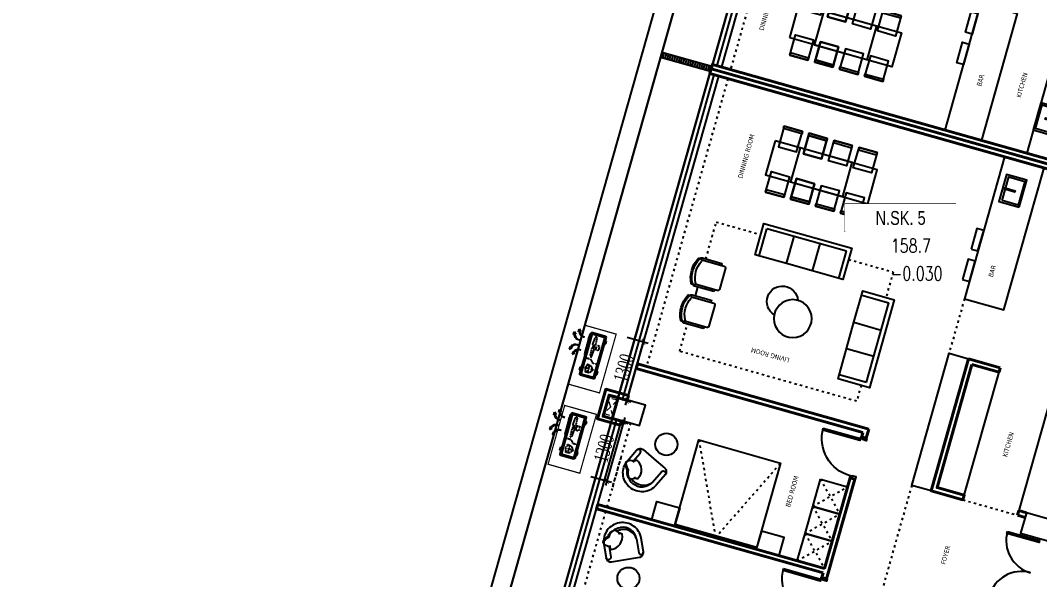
# Model space of a CAD drawing. Header units: millimetres. Extents: x -361654186 to 361255443, y -278569811 to 278836587.
# Drawn here: x -41445 to -19822, y 174174 to 186046 of the extents above; entities that cross this region are included whole.
import ezdxf
from ezdxf.enums import TextEntityAlignment as Align
from ezdxf.xclip import XClip

# ---------------------------------------------------------------- set-up
doc = ezdxf.new("R2010")
doc.units = ezdxf.units.MM
doc.header["$MEASUREMENT"] = 0
doc.header["$XCLIPFRAME"] = 0
doc.set_wipeout_variables(frame=1)
doc.linetypes.add('ACAD_ISO03W100', pattern=[30, 12, -18])
doc.linetypes.add('HIDDEN', pattern=[0.375, 0.25, -0.125])
for name, color, linetype in [('1VinaPVC-Text', 9, 'Continuous'), ('220403_HDN_Penthouse Plan$0$220207_HDN_HBA_PH_PM$0$FURN', 8, 'Continuous'), ('220403_HDN_Penthouse Plan$0$FURN', 8, 'Continuous'), ('A-_FURN----_E-_N', 251, 'Continuous'), ('AC-EAD', 6, 'Continuous'), ('CCU_ De xuat MEP _ E', 2, 'Continuous'), ('IDEA - dim', 251, 'Continuous'), ('KT-Net manh', 139, 'Continuous'), ('KT-Thay', 7, 'Continuous'), ('VCC-AC-unit AC', 1, 'Continuous'), ('Xref_NT1+NT2_MBDV Cot vach_220729$0$ccu12-Thay', 7, 'Continuous')]:
    doc.layers.add(name, color=color, linetype=linetype)
doc.layers.add('DO DIEN TICH SAN', color=40, linetype='Continuous', plot=False)
for name, color, linetype, lineweight in [('KT-Chuviet', 255, 'Continuous', 15), ('KT-lomo nuoc', 3, 'HIDDEN', 5), ('KT-Net cat', 1, 'Continuous', 40), ('KT-Net thay', 7, 'Continuous', 15), ('KT-Net truc', 18, 'Continuous', 15)]:
    doc.layers.add(name, color=color, linetype=linetype, lineweight=lineweight)
doc.styles.add('font unicode ccu', font='arial.ttf')
doc.styles.add('ROMANS', font='ROMANS.SHX')
doc.styles.add('Tahoma', font='tahoma.ttf')
doc.styles.add('vntimeh.shx', font='vntimeh.shx', dxfattribs={"width": 0.65})
doc.dimstyles.new('1-150-HVAC DIM', dxfattribs={"dimscale": 100, "dimtxt": 3, "dimasz": 1, "dimexe": 1, "dimexo": 0, "dimgap": 1, "dimtad": 1, "dimdec": 0, "dimrnd": 10, "dimzin": 0, "dimdsep": 46, "dimtxsty": 'vntimeh.shx', "dimblk": 'ARCHTICK', "dimcen": 0.2, "dimdle": 1, "dimclrd": 7, "dimclre": 7, "dimclrt": 150, "dimadec": 0, "dimazin": 0, "dimtm": 1e-09, "dimtfac": 1, "dimtdec": 0, "dimtix": 1, "dimtmove": 0, "dimatfit": 3, "dimfxl": 3.6, "dimfxlon": 1, "dimtzin": 0, "dimarcsym": 0})

# ---------------------------------------------------------------- blocks, each defined once
blk = doc.blocks.new('OU DHCB')
at = {"ltscale": 10}
for p, q in [((-145596.7359835756, -72628.19858895507), (-145596.7359835755, -73528.19858895507)), ((-145296.7359835756, -72608.19858895507), (-145576.7359835756, -72608.19858895507)), ((-145324.4190639546, -72636.08931015906), (-145548.159058152, -72636.08931015906)), ((-145276.7359835755, -73528.19858895507), (-145276.7359835756, -72628.19858895507)), ((-145251.7359835756, -72666.54320485782), (-145276.7359835756, -72633.91402237766)), ((-145568.159058152, -72656.08931015906), (-145568.1590581519, -73502.79584965573)), ((-145301.9190639545, -73502.79584965573), (-145301.9190639546, -72656.08931015906)), ((-145251.7359835756, -72666.54320485782), (-145251.7359835755, -73091.63776905168)), ((-145251.7359835755, -73091.63776905168), (-145276.7359835756, -73117.74108818787)), ((-145576.7359835755, -73548.19858895507), (-145296.7359835755, -73548.19858895507)), ((-145548.1590581519, -73522.79584965573), (-145324.4190639545, -73522.79584965573))]:
    blk.add_line(p, q, dxfattribs=at)
for p, q in [((-145600.3090889574, -72742.46089483847), (-145627.2724797422, -72742.46089483894)), ((-145596.7359835737, -72704.6985221715), (-145626.5373331342, -72710.6859819922)), ((-145596.7359835737, -72710.68598199266), (-145626.5373331342, -72710.6859819922)), ((-145626.5373331342, -72710.6859819922), (-145626.537333134, -72774.23580768521)), ((-145596.7359835744, -72774.23580768568), (-145626.5373331339, -72774.23580768521)), ((-145596.7359835746, -72780.22326750544), (-145626.5373331342, -72774.23580768521)), ((-145613.7907843499, -72729.27302923848), (-145613.7907843499, -72756.23642001537)), ((-145251.7359835756, -72709.72133146526), (-145246.9346340166, -72710.68598199266)), ((-145251.7359835756, -72710.68598199272), (-145246.9346340166, -72710.68598199266)), ((-145251.7359835756, -72742.46089483929), (-145246.1994874087, -72742.46089483934)), ((-145251.7359835756, -72774.23580768573), (-145246.934634017, -72774.23580768568)), ((-145251.7359835756, -72775.20045821296), (-145246.9346340166, -72774.23580768568)), ((-145246.9346340166, -72710.68598199266), (-145246.9346340169, -72774.23580768568)), ((-145600.3090889574, -73413.93628307173), (-145627.2724797422, -73413.93628307126)), ((-145596.7359835746, -73376.17391040476), (-145626.5373331342, -73382.16137022499)), ((-145596.7359835744, -73382.16137022452), (-145626.5373331339, -73382.16137022499)), ((-145626.5373331342, -73445.711195918), (-145626.537333134, -73382.16137022499)), ((-145596.7359835737, -73445.71119591754), (-145626.5373331342, -73445.711195918)), ((-145596.7359835737, -73451.6986557387), (-145626.5373331342, -73445.711195918)), ((-145613.7907843499, -73427.12414867172), (-145613.7907843499, -73400.16075789483)), ((-145276.7359835763, -73376.1739104043), (-145246.9346340166, -73382.16137022452)), ((-145276.7359835764, -73382.16137022406), (-145246.934634017, -73382.16137022452)), ((-145276.7359835771, -73445.71119591707), (-145246.9346340166, -73445.71119591754)), ((-145276.7359835771, -73451.69865573823), (-145246.9346340166, -73445.71119591754)), ((-145273.1628781935, -73413.93628307126), (-145246.1994874087, -73413.9362830708)), ((-145259.6811828009, -73427.12414867125), (-145259.6811828009, -73400.16075789437)), ((-145246.9346340166, -73445.71119591754), (-145246.9346340169, -73382.16137022452))]:
    blk.add_line(p, q)
at = {"linetype": 'HIDDEN', "ltscale": 1.5}
for p, q in [((-145413.9539361256, -72690.93626985545), (-145425.2743603915, -72850.3464246098)), ((-145391.7116543167, -72679.24295534656), (-145400.5201600925, -72679.24295534656)), ((-145366.9574540176, -72850.3464246098), (-145378.2778782834, -72690.93626985545)), ((-145413.9539361256, -73100.72940071652), (-145425.2743603915, -72941.3192459621)), ((-145411.8405843586, -72927.5993492777), (-145402.8542549818, -72927.5993492777)), ((-145402.8542549818, -72927.5993492777), (-145402.8542549818, -72902.06651731845)), ((-145402.8542549818, -72902.06651731845), (-145389.3775594272, -72902.06651731845)), ((-145389.3775594272, -72927.5993492777), (-145389.3775594272, -72902.06651731845)), ((-145389.3775594272, -72927.5993492777), (-145380.3912300507, -72927.5993492777)), ((-145366.9574540176, -72941.3192459621), (-145378.2778782834, -73100.72940071652)), ((-145424.3244128572, -73457.61947981999), (-145424.3244128572, -73284.34750655977)), ((-145372.1718516731, -73297.9798048001), (-145387.1776447338, -73289.31620613698)), ((-145384.0065475349, -73301.15090199895), (-145375.342948872, -73286.14510893813)), ((-145504.9601435018, -73370.98349318982), (-145522.2873408278, -73370.98349318982)), ((-145513.6237421648, -73362.31989452682), (-145513.6237421648, -73379.64709185276)), ((-145510.9603994874, -73370.98349318982), (-145337.6884262272, -73370.98349318982)), ((-145387.1776447338, -73452.6507802426), (-145372.1718516731, -73443.98718157967)), ((-145384.0065475349, -73440.81608438081), (-145375.342948872, -73455.82187744146))]:
    blk.add_line(p, q, dxfattribs=at)
for points in [[(-145514.0369933077, -72845.00641289927), (-145514.0369933077, -72946.6592576727), (-145460.1302110892, -72946.6592576727), (-145460.1302110892, -72845.00641289927)], [(-145438.3748983174, -72892.94521453363), (-145378.3072809206, -72892.94521453363), (-145378.3072809206, -72898.7209469756), (-145438.3748983174, -72898.7209469756)]]:
    blk.add_lwpolyline(points, close=True, dxfattribs=at)
for points in [[(-145411.8405843586, -72864.06632129426), (-145402.8542549818, -72864.06632129426), (-145402.8542549818, -72889.59915325334), (-145389.3775594272, -72889.59915325334), (-145389.3775594272, -72864.06632129426), (-145380.3912300507, -72864.06632129426)], [(-145460.1302110892, -72902.18613808436), (-145439.9151677571, -72902.18613808436), (-145439.9151677571, -72889.4795324876), (-145460.1302110892, -72889.4795324876)], [(-145568.1590581519, -73235.6644869287), (-145477.5859351165, -73235.6644869287), (-145421.9678457306, -73168.28098990311), (-145301.9190639544, -73168.28098990311)]]:
    blk.add_lwpolyline(points, dxfattribs=at)
for points in [[(-145400.506466276, -73299.01593738), (-145385.0322228624, -73286.8395249426, -0.6770329614269011), (-145371.0996937773, -73294.88347436048), (-145373.9076545681, -73314.37276847954)], [(-145498.5591177275, -73386.34032428954), (-145516.8413219319, -73379.02744260765, -0.6770329614269011), (-145516.8413219319, -73362.93954377211), (-145498.5591177275, -73355.62666209022)], [(-145373.9076545681, -73427.59421790004), (-145371.0996937773, -73447.08351201928, -0.6770329614269011), (-145385.0322228624, -73455.12746143699), (-145400.506466276, -73442.95104899965)]]:
    blk.add_lwpolyline(points, format="xyb", dxfattribs=at)
for centre in [(-145613.7907843498, -72742.46089483894), (-145613.7907843498, -73413.93628307126), (-145259.6811828011, -73413.9362830708)]:
    blk.add_circle(centre, 6.399999998510705)
blk.add_circle((-145424.3244128572, -73370.98349318982), 75.80648830138873, dxfattribs=at)
at = {"ltscale": 10}
for centre, radius, start, end in [((-145576.7359835756, -72628.19858895507), 20, 90, 180), ((-145548.159058152, -72656.08931015906), 20, 90, 180), ((-145324.0708671735, -72658.3538387804), 22.2672511938213, 5.836940991571704, 90.89598033136627), ((-145296.7359835756, -72628.19858895507), 20, 0, 90), ((-145548.1590581519, -73502.79584965573), 20, 180, 270), ((-145324.0708671734, -73500.53132103439), 22.26725119372981, 269.1040196686337, 354.1630590084283), ((-145576.7359835755, -73528.19858895507), 20, 180, 270), ((-145296.7359835755, -73528.19858895507), 20, 270, 0)]:
    blk.add_arc(centre, radius, start, end, dxfattribs=at)
at = {"linetype": 'HIDDEN', "ltscale": 1.5, "extrusion": (-3.705961975267651e-18, -2.302887044638033e-31, -1)}
for centre, major_axis, ratio, start_param, end_param in [((-145411.8405843586, -72851.35971569768), (13.47669555469076, -1.05462899242754e-09), 0.9428576571446344, 1.570796326721111, 3.221422639214027), ((-145400.5201600925, -72691.94956094332), (13.47669555471336, 1.34378840757246e-09), 0.9428576571430538, 3.22142263940278, 4.712388980478704), ((-145391.7116543167, -72691.94956094332), (13.47669555471336, -1.34381379242754e-09), 0.942857657143054, 4.712388980290674, 6.203355321366594), ((-145380.3912300507, -72940.3059548744), (13.47669555469076, -1.05462899242754e-09), 0.9428576571446344, 4.712388980310906, 6.363015292803822), ((-145400.5201600925, -73099.71610962864), (13.47669555471336, -1.34381379242754e-09), 0.942857657143054, 1.57079632670088, 3.061762667776801), ((-145391.7116543167, -73099.71610962864), (13.47669555471336, 1.34378840757246e-09), 0.9428576571430538, 0.0798299858129885, 1.57079632688891)]:
    blk.add_ellipse(centre, major_axis=major_axis, ratio=ratio, start_param=start_param, end_param=end_param, dxfattribs=at)
at = {"linetype": 'HIDDEN', "ltscale": 1.5, "extrusion": (-3.705961975267651e-18, -2.30288704463893e-31, -1)}
for centre, start_param, end_param in [((-145380.3912300507, -72851.35971569768), -0.0798299856242348, 1.570796326868679), ((-145411.8405843586, -72940.3059548744), 3.061762667965558, 4.712388980458472)]:
    blk.add_ellipse(centre, major_axis=(13.47669555469076, 1.05462300757246e-09), ratio=0.9428576571446344, start_param=start_param, end_param=end_param, dxfattribs=at)
blk = doc.blocks.new('ki hieu qt')
at = {"layer": 'AC-EAD', "color": 7}
for points in [[(-276796163327.464, 549769551681.0894), (-276796163446.0606, 549769551567.1503)], [(-276796163396.6809, 549769551574.9169), (-276796163446.0606, 549769551567.1503)], [(-276796163338.9174, 549769551517.0281), (-276796163364.6031, 549769551559.9108)], [(-276796163338.9174, 549769551517.0281), (-276796163327.464, 549769551681.0894)], [(-276796163110.5587, 549769551464.184), (-276796163229.1553, 549769551350.2449)], [(-276796163179.7757, 549769551358.0116), (-276796163229.1553, 549769551350.2449)], [(-276796163122.012, 549769551300.1228), (-276796163147.6976, 549769551343.0052)], [(-276796163122.012, 549769551300.1228), (-276796163110.5587, 549769551464.184)], [(-276796163179.7757, 549769550597.0709), (-276796163229.1553, 549769550604.8376)], [(-276796163110.5587, 549769550490.8986), (-276796163229.1553, 549769550604.8376)], [(-276796163122.012, 549769550654.9597), (-276796163147.6976, 549769550612.0773)], [(-276796163122.012, 549769550654.9597), (-276796163110.5587, 549769550490.8986)], [(-276796163396.6809, 549769550380.1656), (-276796163446.0606, 549769550387.9323)], [(-276796163327.464, 549769550273.9932), (-276796163446.0606, 549769550387.9323)], [(-276796163338.9174, 549769550438.0544), (-276796163364.6031, 549769550395.1718)], [(-276796163338.9174, 549769550438.0544), (-276796163327.464, 549769550273.9932)]]:
    blk.add_lwpolyline(points, dxfattribs=at)
for centre, radius, start, end in [((-276796163644.4366, 549769551622.9794), 286.8527087762382, 255.434448979571, 347.3073344548822), ((-276796163679.501, 549769551631.3489), 288.3951209083507, 262.614727528198, 348.7092694430371), ((-276796163427.5312, 549769551406.0741), 286.8527087762382, 255.434448979571, 347.3073344548822), ((-276796163462.5958, 549769551414.4435), 288.3951209083507, 262.614727528198, 348.7092694430371), ((-276796163644.4366, 549769550332.1031), 286.8527087762382, 12.69295835412746, 104.5668063709439), ((-276796163679.501, 549769550323.7336), 288.3951209083507, 11.29147703540943, 97.38530942130281), ((-276796163427.5312, 549769550549.0084), 286.8527087762382, 12.69295835412746, 104.5668063709439), ((-276796163462.5958, 549769550540.639), 288.3951209083507, 11.29147703540943, 97.38530942130281)]:
    blk.add_arc(centre, radius, start, end, dxfattribs=at)
blk = doc.blocks.new('DHCB.1')
at = {"xscale": -1, "rotation": 106.4733300107783}
blk.add_blockref('OU DHCB', (-194859.9671084196, -237775.7974229998), dxfattribs=at)
at = {"xscale": 0.4, "yscale": 0.4, "zscale": 0.4, "rotation": 286.4738024344239}
blk.add_blockref('ki hieu qt', (-179483459312.1194, -168534274838.7475), dxfattribs=at)
blk = doc.blocks.new('_ARCHTICK')
at = {"color": 0, "linetype": 'ByBlock', "const_width": 0.15}
blk.add_lwpolyline([(-0.5, -0.5), (0.5, 0.5)], dxfattribs=at)
blk = doc.blocks.new('*D197')
at = {"layer": 'CCU_ De xuat MEP _ E', "color": 7, "lineweight": -2, "transparency": 16777216}
for p, q in [((13286748.03732866, 1150847.189396016), (13287156.70445057, 1152288.472764656)), ((13286783.07895402, 1152290.469844327), (13287225.6327976, 1152164.986397086)), ((13286428.96985265, 1151041.601190288), (13286871.52369623, 1150916.117743046))]:
    blk.add_line(p, q, dxfattribs=at)
at = {"layer": 'Defpoints', "color": 0, "transparency": 16777216}
for p in [(13286550.40773066, 1152356.442352768), (13287129.4254403, 1152192.265407356), (13286196.29862928, 1151107.573698729)]:
    blk.add_point(p, dxfattribs=at)
at = {"layer": 'CCU_ De xuat MEP _ E', "color": 7, "lineweight": -2, "transparency": 16777216}
for p, xscale, yscale, zscale, rotation in [((13287129.4254403, 1152192.265407356), 99.99999999999999, 99.99999999999999, 99.99999999999999, 74.16963809733865), ((13286775.31633893, 1150943.396753316), 100, 100, 100, 254.1696380973387)]:
    blk.add_blockref('_ARCHTICK', p, dxfattribs=dict(at, xscale=xscale, yscale=yscale, zscale=zscale, rotation=rotation))
at = {"layer": 'CCU_ De xuat MEP _ E', "color": 150, "transparency": 16777216, "insert": (13286711.85249637, 1151636.02860601), "char_height": 300, "attachment_point": 5, "rotation": 74.16963809733865, "style": 'vntimeh.shx'}
blk.add_mtext('1300', dxfattribs=at)
blk = doc.blocks.new('*D213')
at = {"layer": 'CCU_ De xuat MEP _ E', "color": 7, "lineweight": -2, "transparency": 16777216}
for p, q in [((13286329.34794222, 1149142.642740763), (13286738.01506414, 1150583.926109404)), ((13286364.38956759, 1150585.923189075), (13286806.94341117, 1150460.439741835)), ((13286010.28046621, 1149337.054535035), (13286452.83430979, 1149211.571087794))]:
    blk.add_line(p, q, dxfattribs=at)
at = {"layer": 'Defpoints', "color": 0, "transparency": 16777216}
for p in [(13286131.71834422, 1150651.895697517), (13286710.73605387, 1150487.718752104), (13285777.60924285, 1149403.027043477)]:
    blk.add_point(p, dxfattribs=at)
at = {"layer": 'CCU_ De xuat MEP _ E', "color": 7, "lineweight": -2, "transparency": 16777216}
for p, xscale, yscale, zscale, rotation in [((13286710.73605387, 1150487.718752104), 99.99999999999999, 99.99999999999999, 99.99999999999999, 74.16963809733865), ((13286356.62695249, 1149238.850098064), 100, 100, 100, 254.1696380973387)]:
    blk.add_blockref('_ARCHTICK', p, dxfattribs=dict(at, xscale=xscale, yscale=yscale, zscale=zscale, rotation=rotation))
at = {"layer": 'CCU_ De xuat MEP _ E', "color": 150, "transparency": 16777216, "insert": (13286293.16310993, 1149931.481950758), "char_height": 300, "attachment_point": 5, "rotation": 74.16963809733865, "style": 'vntimeh.shx'}
blk.add_mtext('1300', dxfattribs=at)
blk = doc.blocks.new('220403_HDN_Penthouse Plan$0$A$Cece1f3a0')
at = {"layer": '220403_HDN_Penthouse Plan$0$FURN'}
blk.add_circle((0, 0), 436.4401978151038, dxfattribs=at)
blk.add_arc((-338.3854285888374, -312.7837343905121, -1.718933365873774e-06), 355.9119288381189, 105.8232951692103, 339.6736847698053, dxfattribs=at)
blk = doc.blocks.new('220403_HDN_Penthouse Plan$0$CH12')
for p, q in [((-312.375, -149.2411279597436), (-312.375, -572.1779138786915)), ((-267.75, -149.2411279597436), (-267.75, -639.6303226458076)), ((267.75, -639.6303226458076), (267.75, -149.2411280118249)), ((312.375, -572.1779138786915), (312.375, -149.2411246072115)), ((-232.0500000000029, -675.3303226458047), (232.0500000000029, -675.3303226458047))]:
    blk.add_line(p, q)
for centre, radius, start, end in [((-267.75, -149.2411279597436), 44.62499999999999, 111.939144832112, 180), ((-273.6712626853696, -77.20016474780641), 13.38749999999989, 116.2505862071374, 296.2505862071374), ((-252.9468673518131, -119.2240579767858), 33.46874999998481, 116.2505888953854, 296.2505888953855), ((0, -632.1362743546706), 632.1362743546692, 63.74941379286258, 116.2505862071374), ((0, -632.1362743546706), 605.3612743546691, 63.7494137928626, 116.2505862071374), ((0, -632.1362743546706), 538.4237743546691, 63.74941109871938, 116.2505888953856), ((252.9468674045929, -119.2240580028119), 33.46875000001501, 243.7494110987195, 63.74941109871941), ((273.671262685355, -77.20016474780641), 13.38750000000007, 243.7494137928627, 63.74941379286245), ((267.75, -149.2411280118286), 44.62499999999959, 0, 68.06085506708637), ((-290.0625, -549.8654138786915), 31.55464011044969, 225, 315), ((-232.0500000000029, -639.6303226458076), 35.7, 180, 269.9999999999999), ((232.0500000000029, -639.6303226458076), 35.7, 270, 0), ((290.0625, -549.8654138786915), 31.55464011044961, 225.0000000000001, 315.0000000000002)]:
    blk.add_arc(centre, radius, start, end)
blk = doc.blocks.new('*U257')
at = {"linetype": 'Continuous'}
for points in [[(-724.9999999999999, 750.0000000037254), (-274.9999999999999, 750.0000000037253), (-274.9999999999999, 350.0000000037253), (-724.9999999999999, 350.0000000037254)], [(-724.9999999999999, 350.0000000037254), (-674.9999999999999, 350.0000000037254), (-674.9999999999999, 750.0000000037254), (-724.9999999999999, 750.0000000037254)], [(-375.0000000000002, -849.9999999962746), (374.9999999999998, -849.9999999962748), (375.0000000000002, 850.0000000037252), (-374.9999999999998, 850.0000000037254)], [(725.0000000000001, 750.0000000037252), (275.0000000000001, 750.0000000037253), (275.0000000000001, 350.0000000037252), (725.0000000000001, 350.0000000037252)], [(725.0000000000001, 350.0000000037252), (675.0000000000001, 350.0000000037252), (675.0000000000001, 750.0000000037252), (725.0000000000001, 750.0000000037252)], [(-725, 200.0000000037254), (-274.9999999999999, 200.0000000037253), (-275.0000000000001, -199.9999999962747), (-725, -199.9999999962746)], [(-725, -199.9999999962746), (-675, -199.9999999962746), (-675, 200.0000000037254), (-725, 200.0000000037254)], [(725, 200.0000000037251), (275.0000000000001, 200.0000000037252), (274.9999999999999, -199.9999999962748), (725, -199.9999999962749)], [(725, -199.9999999962749), (675, -199.9999999962748), (675, 200.0000000037252), (725, 200.0000000037251)], [(-725.0000000000001, -749.9999999962746), (-275.0000000000001, -749.9999999962747), (-275.0000000000001, -349.9999999962747), (-725.0000000000001, -349.9999999962746)], [(-725.0000000000001, -349.9999999962746), (-675.0000000000001, -349.9999999962746), (-675.0000000000001, -749.9999999962746), (-725.0000000000001, -749.9999999962746)], [(724.9999999999999, -749.9999999962748), (274.9999999999999, -749.9999999962747), (274.9999999999999, -349.9999999962748), (724.9999999999999, -349.9999999962748)], [(724.9999999999999, -349.9999999962748), (674.9999999999999, -349.9999999962748), (674.9999999999999, -749.9999999962748), (724.9999999999999, -749.9999999962748)]]:
    blk.add_lwpolyline(points, close=True, dxfattribs=at)
blk = doc.blocks.new('d900n')
for points in [[(20, -50), (20, -40), (65, -40), (65, 0), (-65, 0), (-65, -50)], [(885, -40), (65, -40), (65, -85), (885, -85)], [(20, -850), (20, -860), (65, -860), (65, -900), (-65, -900), (-65, -850)]]:
    blk.add_lwpolyline(points, close=True)
blk.add_arc((65, -40), 820, 270, 0)
blk = doc.blocks.new('*U108')
at = {"ltscale": 5}
for points in [[(-300, -450), (300, -450), (300, 0), (-300, 0)], [(-261, -65), (261, -65), (261, -415), (-261, -415)], [(-15, -20), (15, -20), (15, -270), (-15, -270)]]:
    blk.add_lwpolyline(points, close=True, dxfattribs=at)
blk = doc.blocks.new('PH1')
at = {"color": 2}
for points in [[(-9599.999999999927, 9050), (-9599.999999999956, 8600.000000000058), (-8999.999999999927, 8600), (-8999.999999999956, 9050)], [(-600, 9050.000000000058), (-600, 8600.00000000003), (-1.455191522836685e-11, 8600.000000000058), (0, 9050.00000000003)]]:
    blk.add_lwpolyline(points, close=True, dxfattribs=at)
at = {"color": 1, "elevation": -2.838442685984565e-10}
blk.add_lwpolyline([(298.6765815329127, 7871.326784545468, 0, 1000, 0), (564.3915911158838, 7871.326784545468, 1000, 1000, 0)], format="xyseb", dxfattribs=at)
at = {"layer": '220403_HDN_Penthouse Plan$0$220207_HDN_HBA_PH_PM$0$FURN'}
for p, q in [((-9599.99999999997, 249.9999999999127), (-9599.99999999997, 8600)), ((-9499.99999999997, 350), (-9499.99999999997, 8600)), ((-9399.999999999985, 350), (-9399.99999999997, 8600.000000000058))]:
    blk.add_line(p, q, dxfattribs=at)
for points in [[(-9600.000000027503, 9050), (-9600.000000042492, 16200.00000000006)], [(-9500.000000027503, 9050), (-9500.000000042492, 16200.00000000041)], [(-9400.000000027503, 9050.00000000003), (-9400.000000042477, 16200.00000000038)]]:
    blk.add_lwpolyline(points, dxfattribs=at)
at = {"layer": 'A-_FURN----_E-_N', "linetype": 'Continuous'}
for points in [[(-4999.955698949358, 8550.03876143624), (-4399.955699330516, 8550.018456962716), (-4399.977849665243, 7949.998152489192), (-4999.9778492841, 7950.018456962687), (-4999.955698949358, 8550.03876143624)], [(-4999.977849284071, 7950.018458196311), (-4399.977849665243, 7949.998153722816), (-4399.999999999971, 7349.97784924935), (-4999.999999618798, 7349.998153722816), (-4999.977849284071, 7950.018458196311)], [(-4999.977849284071, 7350.020304473466), (-4399.977849665243, 7350.000000000029), (-4399.999999999942, 6749.979695526446), (-4999.999999618813, 6749.999999999971), (-4999.977849284071, 7350.020304473466)]]:
    blk.add_lwpolyline(points, close=True, dxfattribs=at)
at = {"layer": 'IDEA - dim'}
for p, q in [((-770.0000000000146, 13064.9594692963), (-770, 9050)), ((-1970, 9050.00000000003), (-1970.000000000087, 11764.9594692963))]:
    blk.add_line(p, q, dxfattribs=at)
for points, elevation in [([(-3099.999999999884, 13064.95946929624), (-2229.999999999825, 13064.95946929621), (-2229.999999999825, 16199.99999999988), (-3099.999999999884, 16199.99999999988)], -2.024341866214258e-10), ([(-3250.003146173753, 14121.37254927188), (-3099.999999999884, 14121.37254927188), (-3099.999999999884, 14571.3715005345), (-3250.003146173738, 14571.37150053447)], -7.253989575019943e-10), ([(-3250.007865441585, 13446.3725492878), (-3100.004719268502, 13446.37254928777), (-3100.004719268502, 13896.37150055019), (-3250.007865441585, 13896.37150055022)], -7.253989575019943e-10), ([(-6936.921894237326, 12757.6098074464), (-7629.229586543137, 12757.61012023734), (-7629.229273749952, 13449.91781257847), (-5690.767735291374, 13449.91693675579), (-5690.768048084516, 12757.60924441443), (-6936.921894237326, 12757.6098074464)], -5.194135729977203e-10), ([(-5219.532830771306, 11947.31028319808), (-5219.532517978514, 12639.61797550649), (-4527.224825636746, 12639.61766271156), (-4527.225701462507, 10701.15612425411), (-5219.533393801466, 10701.15643704598), (-5219.532830771306, 11947.31028319808)], -5.194135729977203e-10), ([(-879.9975987824437, 8559.999998391664), (-170.00000001023, 8559.99999839181), (-170.001661285336, 8514.999998422485), (-879.999260057506, 8514.99999842234)], 2.85423163809374e-10)]:
    blk.add_lwpolyline(points, close=True, dxfattribs=dict(at, elevation=elevation))
at = {"layer": 'IDEA - dim', "elevation": -5.194135729977203e-10}
for points in [[(-7536.921894235857, 12757.61007855521), (-7536.92162314686, 13357.61007858877)], [(-5783.075469303207, 13357.60928617933), (-7536.92162314606, 13357.61007859287)], [(-6936.921894236235, 12757.60980746985), (-6936.921623149014, 13357.60980750294)], [(-6359.998817313957, 12757.60954680695), (-6359.998546226358, 13357.60954683856)], [(-5783.075740392174, 12757.60928614571), (-5783.075469303207, 13357.60928617933)], [(-5219.532559658983, 12547.31028319715), (-4619.532559626125, 12547.31001211051)], [(-4619.53335203664, 10793.46385826464), (-4619.532559623796, 12547.31001210923)], [(-5219.53283074827, 11947.31028319878), (-4619.532830712968, 11947.31001211051)], [(-8609.753587913263, 11576.32441081118), (-8609.753504638822, 11764.45306316961)], [(-5219.533091408986, 11370.38720627534), (-4619.533091375939, 11370.3869351882)], [(-5219.533352070197, 10793.46412935358), (-4619.53335203664, 10793.46385826464)]]:
    blk.add_lwpolyline(points, dxfattribs=at)
at = {"layer": 'IDEA - dim'}
blk.add_lwpolyline([(-2670.000000000015, 8950.000000000058), (-3099.999999999913, 8950.000000000058), (-3099.999999999898, 11864.95946929624), (-2670, 11864.95946929624)], dxfattribs=at)
for points in [[(-7704.971730989026, 6749.8944605336), (-7705.041873716924, 8649.894459238858), (-5905.041874943476, 8649.960910244205), (-5904.97173221565, 6749.960911538947)], [(-7705.112016506013, 6749.960911538976), (-8210.083749043813, 6749.960911536677), (-8210.083749043566, 7149.960911536706), (-7705.097250747174, 7149.928609463241)], [(-5904.971732154387, 6749.960911538976), (-5399.999999616601, 6749.960911536706), (-5399.999999616863, 7149.960911536677), (-5904.986497913211, 7149.928609463212)], [(-7704.971730989026, 6749.8944605336), (-5904.97173221565, 6749.960911538947), (-5904.973061235709, 6785.960911514412), (-7704.973060009172, 6785.894460509036)]]:
    blk.add_lwpolyline(points, close=True, dxfattribs=at)
at = {"layer": 'IDEA - dim', "extrusion": (2.56577246382424e-06, -5.860418026878598e-08, 0.9999999999967067)}
for points, elevation in [([(-8514.917174457087, 8002.859843029994), (-8241.841746523853, 7875.69036737373, -0.4142135630271021), (-8194.003729408147, 7744.462530126596), (-8319.088459573337, 7475.863748630134, -0.4142135623801719), (-8843.999808533477, 7284.511680006111), (-8848.47645488883, 7286.596425508153), (-8852.953101241927, 7288.681171006236, -0.4142135623801719), (-9044.305169820267, 7813.592520001756), (-8919.220439752069, 8082.191301546093, -0.4142135630271021), (-8787.9926025266, 8130.029318714955), (-8514.917174561628, 8002.859843079093)], -0.04536760194154456), ([(-8925.542109038633, 7834.664490194676), (-8829.68751255806, 8040.496391497877, 0.414213562373095), (-8853.606521132842, 8106.110310122725), (-8853.606521132842, 8106.110310122725, 0.4142135623730951), (-8919.220439752069, 8082.191301546093)], -0.04536760194159352), ([(-8891.849596851434, 7824.915140231523, 0.3567723648219203), (-9072.672046040556, 7771.812536106333, 0.2495420503229878), (-8999.748336999144, 7624.696941331149, -9.616880347716284)], -0.04536760194161873), ([(-8915.68369124909, 7832.693139204178, -0.1655406298837506), (-8860.444447476948, 7878.9451931431, -0.4259891687143785), (-8728.455487886515, 7505.409548929256, -0.1215233233290522), (-8804.598188477365, 7497.855419696894, 7.115464291357926)], -0.0453676019415999), ([(-8408.623451010697, 7517.554225977165), (-8283.536656605198, 7786.157440177199, -0.414213562373095), (-8217.922737979541, 7810.076448749755), (-8217.922737979541, 7810.076448749755, -0.4142135623730951), (-8194.003729408147, 7744.462530126596)], -0.04536760194157023), ([(-9072.672046040556, 7771.812536106333, 0.1477298758543702), (-8977.660965093535, 7633.945700521062, 0.2133427585932454), (-8914.762752256147, 7467.343946966434, 0.1786618101816585)], -0.04536760194160502), ([(-8998.592035361526, 7636.231752974625, 0.30666349490175), (-8914.762752256147, 7467.343946966434, 0.3063299663357472), (-8782.153667639566, 7524.175048912995, -0.8728471598091936)], -0.04536760194160387), ([(-8928.087709182375, 7475.73105207249, 0.1305914894705199), (-8811.258191221572, 7378.214098130908), (-8806.78154487479, 7376.129352632652)], -0.0453676019415748), ([(-8862.242911133431, 7468.170351398967, 0.07238423636161047), (-8790.410736209786, 7422.980561735345), (-8785.934089856659, 7420.895816237523)], -0.04536760194158904), ([(-8408.621386705368, 7517.558658639293, -0.4142135623801858), (-8802.304898520293, 7374.044607133172), (-8806.78154487479, 7376.129352632652)], -0.0453676019415748), ([(-8408.62138671052, 7517.558658623315, -0.3727189106391239), (-8781.457443502264, 7418.811070737753), (-8785.934089856659, 7420.895816237523)], -0.04536760194158904)]:
    blk.add_lwpolyline(points, format="xyb", dxfattribs=dict(at, elevation=elevation))
at = {"layer": 'IDEA - dim', "extrusion": (2.56577246382424e-06, 5.860418026878598e-08, 0.9999999999967067)}
for points, elevation in [([(-8514.917174457116, 5783.246776656367), (-8241.841746523925, 5910.416252312749, 0.4142135630271021), (-8194.003729408176, 6041.644089559824), (-8319.08845957341, 6310.242871056373, 0.4142135623801719), (-8843.999808533506, 6501.594939680396), (-8848.476454888874, 6499.510194178355), (-8852.953101241956, 6497.425448680243, 0.4142135623801719), (-9044.305169820282, 5972.514099684693), (-8919.220439752098, 5703.915318140384, 0.4142135630271021), (-8787.992602526687, 5656.077300971348), (-8514.917174561671, 5783.246776607298)], -0.04455967846399986), ([(-9072.672046040585, 6014.294083580175, -0.1477298758543702), (-8977.660965093593, 6152.160919165445, -0.2133427585932454), (-8914.76275225619, 6318.762672719957, -0.1786618101816585)], -0.04455967846406036), ([(-8998.592035361526, 6149.874866711882, -0.30666349490175), (-8914.76275225619, 6318.762672719957, -0.3063299663357472), (-8782.15366763961, 6261.931570773366, 0.8728471598091936)], -0.044559678464059), ([(-8928.087709182404, 6310.375567613988, -0.1305914894705199), (-8811.258191221586, 6407.892521555482), (-8806.78154487479, 6409.977267053797)], -0.04455967846402997), ([(-8915.68369124909, 5953.413480482388, 0.1655406298837506), (-8860.444447476992, 5907.161426543495, 0.4259891687143785), (-8728.455487886573, 6280.697070757222, 0.1215233233290522), (-8804.598188477408, 6288.251199989612, -7.115464291357926)], -0.04455967846405508), ([(-8862.242911133475, 6317.936268287423, -0.07238423636161047), (-8790.410736209844, 6363.12605795122), (-8785.934089856717, 6365.210803448897)], -0.04455967846404432), ([(-8408.621386705412, 6268.547961047068, 0.4142135623801858), (-8802.304898520293, 6412.062012553393), (-8806.78154487479, 6409.977267053797)], -0.04455967846402997), ([(-8408.621386710563, 6268.547961063105, 0.3727189106391239), (-8781.457443502293, 6367.295548948783), (-8785.934089856717, 6365.210803448897)], -0.04455967846404432), ([(-8891.849596851464, 5961.191479454927, -0.3567723648219203), (-9072.672046040585, 6014.294083580175, -0.2495420503229878), (-8999.74833699913, 6161.409678355358, 9.616880347716284)], -0.04455967846407388), ([(-8408.623451010712, 6268.552393709226), (-8283.536656605242, 5999.949179509222, 0.414213562373095), (-8217.92273797957, 5976.030170936665), (-8217.92273797957, 5976.030170936665, 0.4142135623730951), (-8194.003729408176, 6041.644089559824)], -0.04455967846402548), ([(-8925.542109038677, 5951.442129491716), (-8829.687512558103, 5745.610228188484, -0.414213562373095), (-8853.606521132828, 5679.99630956384), (-8853.606521132828, 5679.99630956384, -0.4142135623730951), (-8919.220439752098, 5703.915318140384)], -0.04455967846404872)]:
    blk.add_lwpolyline(points, format="xyb", dxfattribs=dict(at, elevation=elevation))
at = {"layer": 'IDEA - dim'}
for centre in [(-8344.74524992131, 8371.621803334128), (-8344.74524992131, 5414.4848163524)]:
    blk.add_circle(centre, 234.6427970152641, dxfattribs=at)
for centre, start, end in [((-170.0000000102154, 8559.999998391839), 180, 270.0000000008338), ((-170.0000000098225, 7140.004800847411), 90.00000000083378, 180)]:
    blk.add_arc(centre, 709.9975987722108, start, end, dxfattribs=at)
at = {"layer": 'KT-Net cat'}
for p, q in [((-1330.000000000029, 16299.99999999983), (-9600.000000042492, 16300)), ((-9600.000000042492, 16200.00000000006), (-9600.000000042492, 16300)), ((-9600.000000042492, 16200.00000000006), (-1330.000000000029, 16199.99999999985)), ((-2670, 11864.95946929624), (-1970.000000000015, 11864.95946929624)), ((-2570, 11764.95946929627), (-1969.999999999985, 11764.9594692963)), ((-4300, 9849.9796967601), (-9399.99999999997, 9849.9796967601)), ((-9399.99999999997, 9749.979696760129), (-9399.99999999997, 9849.9796967601)), ((-4399.999999999956, 9749.979696760158), (-9399.99999999997, 9749.979696760129)), ((-770, 9050), (-770, 8950.000000000058)), ((-600, 9050.000000000058), (-770, 9050)), ((-770, 8950.000000000058), (-600.0000000000146, 8950)), ((-9399.99999999997, 6649.9796967601), (-9399.99999999997, 6749.979696760158))]:
    blk.add_line(p, q, dxfattribs=at)
for points in [[(-2670, 11864.95946929624), (-2670.000000000015, 8950.000000000058), (-1970.000000000015, 8950), (-1970, 9050.00000000003)], [(-2570, 11764.95946929627), (-2570, 9050.000000000058), (-1970, 9050.00000000003), (-1970.000000000015, 8950)], [(-1969.999999999985, 11764.9594692963), (-1970.000000000015, 11864.95946929624)], [(-4300, 9849.9796967601), (-4300, 9649.979696760158), (-4399.999999999956, 9649.9796967601), (-4399.999999999956, 9749.979696760158)], [(-4399.999999999956, 6749.979696760158), (-4399.999999999942, 8749.979696760129), (-4300, 8749.9796967601), (-4300.000000000015, 6549.9796967601)], [(-4399.999999999956, 6749.979696760158), (-9399.99999999997, 6749.979696760158)], [(-4399.999999999956, 6649.9796967601), (-9399.99999999997, 6649.9796967601)], [(-4399.999999999942, 6549.979696760158), (-4399.999999999956, 6649.9796967601)], [(-4300.000000000015, 6549.9796967601), (-4399.999999999942, 6549.979696760158)]]:
    blk.add_lwpolyline(points, dxfattribs=at)
at = {"layer": 'KT-Net manh', "linetype": 'ACAD_ISO03W100', "ltscale": 4}
for p, q in [((-9200.000000000073, 16200), (-9200.00000000016, 9849.979696760158)), ((-3099.999999999884, 13064.95946929624), (-3099.999999999825, 11864.95946929627)), ((-3099.999999999913, 8950.000000000058), (-3099.999999999913, 6740.000000000378)), ((-1970.000000000015, 8950), (-770, 8950.000000000058)), ((-9200.000000000146, 8600.00000000003), (-9200.000000000146, 6749.979696760187)), ((-4999.9778492841, 7950.018456962687), (-4399.955699330516, 8550.018456962716)), ((-4999.955698949358, 8550.03876143624), (-4399.977849665243, 7949.998152489192)), ((-9200.000000000146, 7836.106619686529), (-9200.000000000146, 7136.1269229264)), ((-4999.999999618798, 7349.998153722816), (-4399.977849665243, 7949.998153722816)), ((-4999.977849284071, 7950.018458196311), (-4399.999999999971, 7349.97784924935)), ((-4999.999999618813, 6749.999999999971), (-4399.977849665243, 7350.000000000029)), ((-4999.977849284071, 7350.020304473466), (-4399.999999999942, 6749.979695526446)), ((-9200.00000000016, 6649.979696760158), (-9200.00000000016, 3649.979696760129))]:
    blk.add_line(p, q, dxfattribs=at)
at = {"layer": 'KT-Net manh', "linetype": 'ACAD_ISO03W100', "ltscale": 4, "elevation": -5.194135729977203e-10}
for points in [[(-8609.7532229403, 12389.20306316853), (-8609.752855957748, 13201.91292323123), (-7629.229385803483, 13201.91248029211)], [(-5690.767847342897, 13201.91160490064), (-4710.244377061172, 13201.91116188717), (-4710.244630967209, 12639.61774545925)], [(-4710.245506287232, 10701.15620699976), (-4710.245760551741, 10349.67026566708), (-8609.754239448404, 10349.6720270114), (-8609.753872108413, 10951.5744108113)]]:
    blk.add_lwpolyline(points, dxfattribs=at)
at = {"layer": 'KT-Net manh', "linetype": 'ACAD_ISO03W100', "ltscale": 4}
blk.add_lwpolyline([(-7705.041873716924, 8649.894459238858), (-6804.971731602331, 6749.927686036302), (-5905.041874943476, 8649.960910244205)], dxfattribs=at)
at = {"layer": 'A-_FURN----_E-_N', "linetype": 'Continuous', "rotation": 270.0021152011591}
for p in [(-7024.999999816384, 14824.94831614106), (-6475.000000191169, 14824.96862061456)]:
    blk.add_blockref('*U257', p, dxfattribs=at)
at = {"layer": 'IDEA - dim', "extrusion": (1.011036622863795e-19, -2.689972345174927e-20, -1), "xscale": -0.999999999999999, "zscale": -0.999999999999999, "rotation": 269.9995994161241}
blk.add_blockref('*U108', (2960.115348274616, 15550.15349598869), dxfattribs=at)
at = {"layer": 'IDEA - dim', "extrusion": (-2.652767825683414e-20, 9.900828359540702e-20, -1), "zscale": -1, "rotation": 270.0000258721626}
for p in [(8832.759008901601, 12076.82816386997), (8832.759375960872, 11263.94951151154)]:
    blk.add_blockref('220403_HDN_Penthouse Plan$0$CH12', p, dxfattribs=at)
at = {"layer": 'IDEA - dim', "extrusion": (-2.646931165255801e-20, 9.990498784156387e-20, -1), "xscale": 0.9230769230769248, "yscale": 0.9230769230769248, "zscale": -0.9230769230769248, "rotation": 180.0000258721626}
blk.add_blockref('220403_HDN_Penthouse Plan$0$A$Cece1f3a0', (6489.568359098135, 11670.38778001291), dxfattribs=at)
at = {"layer": 'IDEA - dim', "xscale": -0.9999999999999993, "rotation": 359.997884798836}
for p in [(-4349.999999662366, 9649.9796967601), (-4349.999999662366, 6549.97969675975)]:
    blk.add_blockref('d900n', p, dxfattribs=at)
at = {"layer": '1VinaPVC-Text', "style": 'Tahoma'}
for s, height, rotation, p in [('DINNING ROOM', 99.9999999999984, 90.00211520086368, (-8329.844970837308, 14234.53760688586, -3.265037383077906e-07)), ('BAR', 99.99999999999838, 90.00211520086368, (-2643.723687363003, 13663.6319669912, -3.258732230710556e-07)), ('LIVING ROOM', 99.9999999999984, 179.9978847974688, (-6320.089341168627, 10843.26227627363)), ('KITCHEN', 99.99999999999838, 90.00211520086368, (-1314.820495969834, 10070.24672064991, -3.258732230710556e-07)), ('BED ROOM', 100.0000000000023, 89.9978847999701, (-5458.29861952283, 7794.521946907946, -3.258206621794288e-07)), ('FOYER', 99.99999999999838, 90.00211520086368, (-1957.783654329862, 7518.437572467286, -3.259903997473562e-07))]:
    blk.add_text(s, height=height, rotation=rotation, dxfattribs=at).set_placement(p)
blk = doc.blocks.new('PH2')
at = {"layer": 'IDEA - dim'}
for p, q in [((-9599.99994324184, 3899.999999999098), (-9600.003867061969, 100.0001002253266)), ((-9499.999943241884, 3899.9998997738), (-9500.003867062012, 100)), ((-9399.999943241914, 3899.999799548532), (-9400.00408505206, 100)), ((-2670.001053258515, 2900.000000000058), (-2670.001053258529, 100.0000000000582)), ((-4470.001053258529, 100), (-3670.001053258529, 100.0000000000291))]:
    blk.add_line(p, q, dxfattribs=at)
blk.add_lwpolyline([(-4470.001053258529, 100), (-4470.001053258529, 2900.000000000058), (-3670.001053258529, 2900.000000000058), (-3670.001053258529, 100.0000000000291)], dxfattribs=at)
at = {"layer": 'IDEA - dim', "elevation": -3.254919859151976e-07}
for points in [[(-4470.004199435833, 2219.039822719409), (-4620.004199432398, 2219.040871446457), (-4620.001053255255, 2669.040871434059), (-4470.001053258515, 2669.039822709019)], [(-4470.008918704567, 1544.039822735067), (-4620.008918700216, 1544.040871462377), (-4620.005772523014, 1994.040871451987), (-4470.005772527147, 1994.039822724764)]]:
    blk.add_lwpolyline(points, close=True, dxfattribs=at)
at = {"layer": 'KT-Net cat'}
blk.add_lwpolyline([(0, 0), (-9600.000000056127, 0), (-9600.000000056127, 100.0000000000582), (-2070.001053258529, 100)], dxfattribs=at)
at = {"layer": 'KT-Net manh', "linetype": 'ACAD_ISO03W100', "ltscale": 4}
blk.add_line((-9199.99994324203, 3899.999599097995), (-9200.004085051958, 100.0000000000582), dxfattribs=at)
at = {"layer": 'A-_FURN----_E-_N', "linetype": 'Continuous', "xscale": -1, "rotation": 269.9978847988409}
for p in [(-7323.371732448999, 1459.967588840955), (-6773.371732823798, 1459.94728436743)]:
    blk.add_blockref('*U257', p, dxfattribs=at)
at = {"layer": 'IDEA - dim', "extrusion": (-1.011036622863793e-19, 2.689972345174922e-20, -1), "xscale": -0.9999999999999997, "zscale": -0.9999999999999997, "rotation": 89.99959941612406}
blk.add_blockref('*U108', (2220.001053269531, 912.2401907344174), dxfattribs=at)
at = {"layer": '1VinaPVC-Text', "style": 'Tahoma'}
for s, p in [('DINNING ROOM', (-8747.323447516275, 1078.296809583815, -3.249576476139376e-07)), ('KITCHEN', (-3108.244534010228, 1193.297840846586, -3.249515726013878e-07)), ('BAR', (-3984.417952158983, 1193.297840846586, -3.249515726013878e-07))]:
    blk.add_text(s, height=99.9999999999984, rotation=90.00211520086368, dxfattribs=at).set_placement(p)
blk = doc.blocks.new('TAG CAO DO SAN')
at = {"layer": 'KT-Net thay', "flags": 128}
blk.add_lwpolyline([(1526701.778855525, -266095.2298759429), (1526701.778855525, -266566.6584041911), (1527644.63591202, -266566.6584041911), (1527644.63591202, -266095.2298759429)], close=True, dxfattribs=at)
blk.add_wipeout([(1526701.778855525, -266095.2298759429), (1527644.6359120198, -266095.2298759429), (1527644.6359120198, -266566.65840419114), (1526701.778855525, -266566.65840419114)]).dxf.layer = 'KT-Net thay'
for points in [[(1526701.778855525, -266330.9441400666), (1527644.63591202, -266330.9441400666)], [(1526701.778855525, -266566.6584041911), (1527644.63591202, -266566.6584041911)]]:
    blk.add_lwpolyline(points, dxfattribs=at)
at = {"layer": 'KT-Chuviet', "color": 31, "style": 'ROMANS', "width": 0.75}
blk.add_text('DTTT:', height=117.8571320618522, dxfattribs=at).set_placement((1526748.92170835, -266507.8139601254))
at = {"layer": 'KT-Chuviet', "color": 31, "style": 'font unicode ccu', "width": 0.75}
blk.add_attdef('TÊNPHÒNG', text='', height=117.85713, dxfattribs=at).set_placement((1527175.308820772, -266213.4467624734), align=Align.MIDDLE_CENTER)
at = {"layer": 'KT-Chuviet', "color": 31, "ltscale": 15, "style": 'ROMANS', "width": 0.75, "flags": 8}
blk.add_attdef('CAO-DO', (1527091.943339912, -266507.7298381611), '', height=117.8571320618522, dxfattribs=at)
blk = doc.blocks.new('Louvre')
for p, q in [((-390.067916277796, 975.9572027104441, 0.1512365001885502), (-295.1435544323176, 1008.729661013116, 0.1512365002144518)), ((-373.750619571656, 928.6946823777398, 0.1512365001885502), (-278.8262577261776, 961.4671406804118, 0.1512365002144518)), ((-357.4333228655159, 881.4321620450355, 0.1512365001885502), (-262.5089610200375, 914.2046203477075, 0.1512365002144518)), ((-341.1160261593759, 834.1696417123312, 0.1512365001885502), (-246.1916643138975, 866.9421000150032, 0.1512365002144518)), ((-324.7987294532359, 786.9071213796269, 0.1512365001885502), (-229.8743676077574, 819.6795796822989, 0.1512365002144518)), ((-308.4814327470958, 739.6446010469226, 0.1512365001885502), (-213.5570709016174, 772.4170593495946, 0.1512365002144518)), ((-292.1641360409558, 692.3820807142183, 0.1512365001885502), (-197.2397741954774, 725.1545390168903, 0.1512365002144518)), ((-275.8468393348157, 645.119560381514, 0.1512365001885502), (-180.9224774893373, 677.892018684186, 0.1512365002144518)), ((-259.5295426286757, 597.8570400488097, 0.1512365001885502), (-164.6051807831973, 630.6294983514817, 0.1512365002144518)), ((-243.2122459225357, 550.5945197161054, 0.1512365001885502), (-148.2878840770572, 583.3669780187774, 0.1512365002144518)), ((-226.8949492163956, 503.3319993834011, 0.1512365001885502), (-131.9705873709172, 536.1044576860731, 0.1512365002144518)), ((-210.5776525102556, 456.0694790506968, 0.1512365001885502), (-115.6532906647772, 488.8419373533688, 0.1512365002144518)), ((-194.2603558041155, 408.8069587179925, 0.1512365001885503), (-99.33599395863712, 441.5794170206646, 0.1512365002144518)), ((-177.9430590979755, 361.5444383852882, 0.1512365001885503), (-83.01869725249708, 394.3168966879603, 0.1512365002144518)), ((-161.6257623918355, 314.2819180525839, 0.1512365001885503), (-66.70140054635704, 347.054376355256, 0.1512365002144518)), ((-145.3084656856954, 267.0193977198796, 0.1512365001885503), (-50.38410384021699, 299.7918560225517, 0.1512365002144518)), ((-128.9911689795554, 219.7568773871753, 0.1512365001885503), (-34.06680713407695, 252.5293356898474, 0.1512365002144518)), ((-112.6738722734153, 172.494357054471, 0.1512365001885503), (-17.74951042793691, 205.2668153571431, 0.1512365002144518)), ((-96.35657556727529, 125.2318367217667, 0.1512365001885503), (-1.43221372179687, 158.0042950244388, 0.1512365002144518)), ((-80.03927886113524, 77.96931638906244, 0.1512365001885503), (14.88508298434317, 110.7417746917345, 0.1512365002144518)), ((-63.7219821549952, 30.70679605635814, 0.1512365001885503), (31.20237969048321, 63.47925435903016, 0.1512365002144518)), ((-47.40468544885516, -16.55572427634615, 0.1512365001885503), (47.51967639662325, 16.21673402632587, 0.1512365002144518))]:
    blk.add_line(p, q)
at = {"elevation": 0.1512365001885503}
blk.add_lwpolyline([(47.5188208874315, 16.2192119784886), (-311.4533339738846, 1055.970408101566), (-405.9933989513665, 1023.379364635679), (-47.40468544885516, -16.55572427634615)], close=True, dxfattribs=at)
blk = doc.blocks.new('*U276')
at = {"layer": 'KT-lomo nuoc', "ltscale": 500}
for p, q in [((-335.8533983258527, 222.9312664011882), (0, -0.009297052340116352)), ((-178.7075407678832, -89.80692994260805), (-157.1458575579694, 312.7288992914555))]:
    blk.add_line(p, q, dxfattribs=at)
blk.add_lwpolyline([(-178.7075407678832, -89.80692994260805), (-335.8533983258527, 222.9312664011882), (-157.1458575579694, 312.7288992914555), (0, -0.009297052340116352)], close=True, dxfattribs=at)
blk = doc.blocks.new('CTN TB 38')
at = {"layer": 'KT-Net cat', "elevation": 4.124742557004481e-09}
for points in [[(-24167.58626933536, -14551.5781325342), (-24140.64237372933, -14456.22567633868), (-24621.42213659804, -14319.01429267036), (-24798.30076009911, -14944.88402058487), (-24317.14939875934, -15080.87121519537), (-24289.9519903184, -14984.62152936301)], [(-24487.90730129278, -14949.4074340277), (-24360.1648439067, -14497.63097835181), (-24552.42999454373, -14442.60004186869), (-24680.29456632337, -14895.03252516993), (-24487.83326483267, -14949.42836262455)]]:
    blk.add_lwpolyline(points, dxfattribs=at)
at = {"layer": 'KT-lomo nuoc', "linetype": 'HIDDEN', "xscale": -0.9999999999999997, "rotation": 10.8976534755902}
blk.add_blockref('*U276', (-24663.97871853939, -14837.28562957462, -4.87265307889438e-08), dxfattribs=at)
blk = doc.blocks.new('DAN NONG ST')
at = {"layer": 'CCU_ De xuat MEP _ E', "color": 1, "const_width": 26}
for points, elevation in [([(13285877.0680883, 1152547.362832149), (13286550.51981925, 1152356.410570876), (13286196.47864581, 1151107.522658062), (13285523.8566413, 1151298.233345675), (13285877.0680883, 1152547.362832149)], 0.0007896519702920157), ([(13285458.37870186, 1150842.816176897), (13286131.83043281, 1150651.863915624), (13285777.78925937, 1149402.976002811), (13285105.16725486, 1149593.686690424), (13285458.37870186, 1150842.816176897)], -0.004051251685275092)]:
    blk.add_lwpolyline(points, dxfattribs=dict(at, elevation=elevation))
at = {"layer": 'VCC-AC-unit AC', "rotation": 237.6973180325542}
for p in [(13262916.03751461, 970108.774907856, 0.0007896353456866012), (13262497.34812817, 968404.2282526046, -0.004051268309880562)]:
    blk.add_blockref('DHCB.1', p, dxfattribs=at)
at = {"layer": 'CCU_ De xuat MEP _ E'}
for p1, p2, distance, picture, middle in [((13286196.29862928, 1151107.573698728, 0.0007896519697053739), (13286550.40773066, 1152356.442352769, 0.0007896519702915161), -601.8434825457562, '*D197', (13286711.85249637, 1151636.02860601, 0.0007896510647081856)), ((13285777.60924285, 1149403.027043477, -0.004051251685861013), (13286131.71834422, 1150651.895697517, -0.004051251685274926), -601.8434825529242, '*D213', (13286293.16310993, 1149931.481950758, -0.004051252590858812))]:
    dim = blk.add_aligned_dim(p1=p1, p2=p2, distance=distance, dimstyle='1-150-HVAC DIM', dxfattribs=at)
    dim.commit()
    dim.dimension.update_dxf_attribs({"geometry": picture, "text_midpoint": middle})

msp = doc.modelspace()

# ---------------------------------------------------------------- linework, layer by layer
at = {"layer": 'Xref_NT1+NT2_MBDV Cot vach_220729$0$ccu12-Thay'}
for p, q in [((-24665.6804677761, 196587.5626804842, 5.428343357267611e-05), (-37813.76267517322, 150064.03791767, 5.460891948357875e-05)), ((-24665.41173735179, 196587.4578749885, 5.428318132825376e-05), (-37813.49394474889, 150063.9331121744, 5.46086672391564e-05))]:
    msp.add_line(p, q, dxfattribs=at)
for points, elevation in [([(-23100.02829519135, 126370.7167380979), (-10032.52987381758, 172615.6602734693, 0.02468762443620558), (-9740.455899076187, 173892.0896782248, 0.08689377473881693), (-9738.676791367703, 174618.9343626413), (-10229.03572859208, 176619.9826937025), (-14947.13125847781, 196104.559883437, 0.7715449943642202), (-23612.44082702056, 196268.5981386386), (-37446.73838684766, 147316.9506703455)], 5.46086672391564e-05), ([(-25045.89393845, 196713.0125003598), (-38201.12708525396, 150164.1846628209, 0.2111738476828163), (-38128.89221703995, 149725.6258419696, -0.1470454784877201), (-37997.3509392674, 149409.5424497817), (-38504.21376651214, 147615.7918162009)], 5.428343357267611e-05), ([(-25045.62520802568, 196712.9076948642), (-38200.8583548296, 150164.0798573253, 0.2111738476828163), (-38128.6234866156, 149725.521036474, -0.1470454784877201), (-37997.08220884309, 149409.4376442861), (-38503.94503608777, 147615.6870107053)], 5.428318132825376e-05)]:
    msp.add_lwpolyline(points, format="xyb", dxfattribs=dict(at, elevation=elevation))

# ---------------------------------------------------------------- block references
at = {"layer": 'CCU_ De xuat MEP _ E', "extrusion": (7.523163845262425e-37, 3.294527862871436e-06, 0.999999999994573)}
msp.add_blockref('DAN NONG ST', (-13315355.71899644, -972970.3252478114, 0.3799779835336086), dxfattribs=at)
at = {"layer": 'KT-Net manh', "rotation": 55.1740876137702}
msp.add_blockref('Louvre', (-26792.12402722121, 185015.9128098055, 5.460788672727022e-05), dxfattribs=at)
at = {"layer": 'KT-Thay', "rotation": 344.2212255667963}
for name, p in [('PH2', (-17554.08653353463, 182405.5076252472, 5.460788673144533e-05)), ('PH1', (-21986.44396678315, 166719.711260895, 5.460840007000577e-05))]:
    msp.add_blockref(name, p, dxfattribs=at)

# ---------------------------------------------------------------- next in the draw order: block references
at = {"layer": 'KT-Net truc'}
ref = msp.add_blockref('TAG CAO DO SAN', (-3840709.809588156, 847385.6460104778), dxfattribs=dict(at, xscale=2.5, yscale=2.5, zscale=2.5))
XClip(ref).set_block_clipping_path([(1526674.1636322693, -266330.9441400666), (1527644.6359120198, -266095.2298759429)])
ref.add_attrib('CAO-DO', '158.7', (-22979.95123837635, 181116.3214150752), dxfattribs={"layer": 'KT-Chuviet', "color": 31, "ltscale": 15, "height": 294.6428301546305, "style": 'ROMANS', "width": 0.7500000000000001})
ref.add_attrib('CAO-DO', '-0.030', (-22979.95123837635, 180527.0357547659), dxfattribs={"layer": 'KT-Chuviet', "color": 31, "ltscale": 15, "height": 294.6428301546305, "style": 'ROMANS', "width": 0.7500000000000001})
ref.add_attrib('TÊNPHÒNG', 'N.SK. 5', dxfattribs={"layer": 'KT-Chuviet', "color": 31, "height": 294.642825, "style": 'font unicode ccu', "width": 0.7500000000000001}).set_placement((-22771.53753622519, 181852.0291042944), align=Align.MIDDLE_CENTER)

# ---------------------------------------------------------------- next in the draw order: linework, layer by layer
at = {"layer": 'DO DIEN TICH SAN', "elevation": 5.460855537377237e-05}
msp.add_lwpolyline([(-22041.64681762343, 126070.9646585621), (-9402.900884098071, 170798.6250598533, 0.05987960085944487), (-9182.203306960695, 172203.9186922294), (-10077.39326180254, 172456.8737357993), (-9998.534645638098, 172735.9487842619, 0.02171497790618932), (-9740.457064945393, 173892.0901609297, 0.08709503606222531), (-9738.677957236894, 174618.934845346), (-11768.83300872196, 182978.9634163628), (-14571.77659833804, 194554.4528590071), (-14947.68857389856, 196106.8549561951), (-15060.30564492422, 196493.9570175228), (-14871.51361248989, 196564.7957577736, 0.6911473423354229), (-24665.40275380035, 196587.4525106557), (-37811.65850895294, 150070.390515178, 0.1897823888819468)], format="xyb", dxfattribs=at)

# ---------------------------------------------------------------- next in the draw order: block references
msp.add_blockref('CTN TB 38', (-4403.708835764493, 192535.6595600179, 5.460892335912548e-05))

doc.saveas('drawing.dxf')
